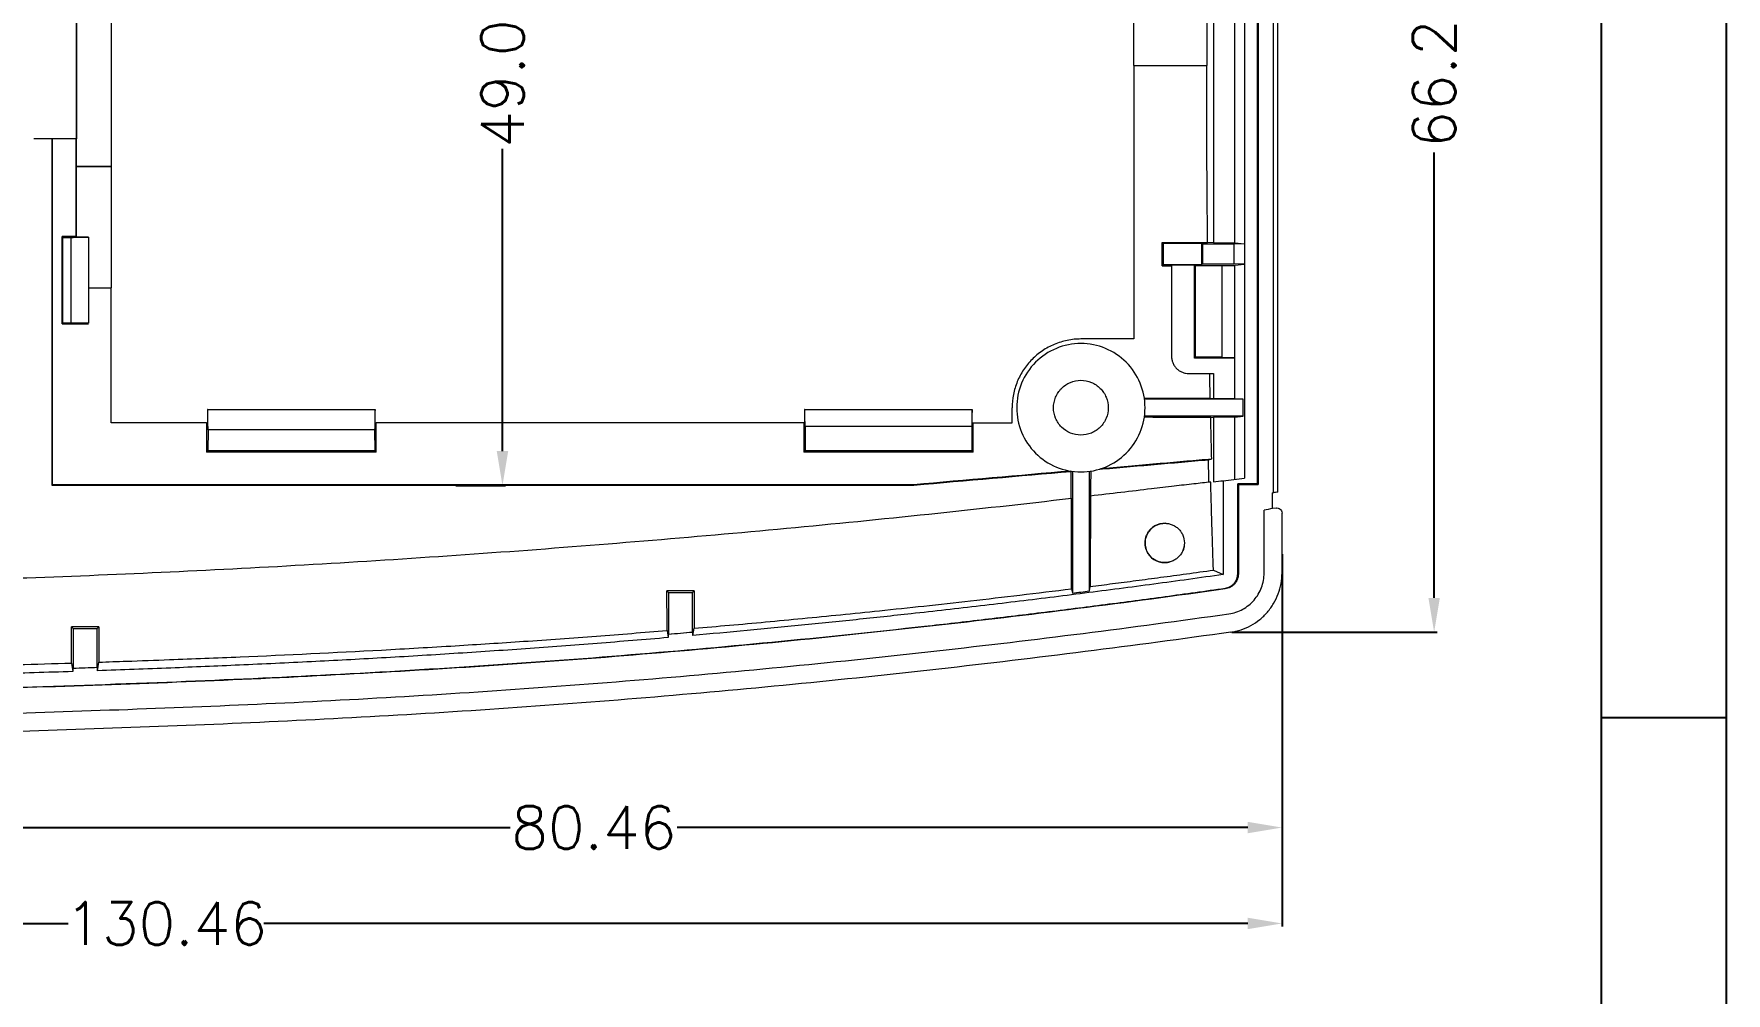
# Model space of a CAD drawing. Header units: inches. Extents: x 319 to 1827, y 1181 to 1488.
# Drawn here: x 653.8 to 752.8, y 1319 to 1375 of the extents above; entities that cross this region are included whole.
import ezdxf

# ---------------------------------------------------------------- set-up
doc = ezdxf.new("R2010")
doc.units = ezdxf.units.IN
doc.styles.get("Standard").update_dxf_attribs({"font": 'txt', "bigfont": 'gbcbig.shx'})
doc.dimstyles.new('2.5', dxfattribs={"dimtxt": 2.5, "dimasz": 2, "dimexe": 0.18, "dimexo": 0.0625, "dimgap": 0.09, "dimtad": 0, "dimzin": 0, "dimdsep": 46, "dimtxsty": 'Standard', "dimcen": 2, "dimclrd": 3, "dimclre": 3, "dimclrt": 256, "dimadec": 0, "dimazin": 0, "dimtfac": 1, "dimtofl": 0, "dimtmove": 0, "dimatfit": 3, "dimfxl": 1, "dimtolj": 1, "dimtzin": 0, "dimarcsym": 0})

# ---------------------------------------------------------------- blocks, each defined once
blk = doc.blocks.new('*D188')
at = {"color": 3, "lineweight": -2}
for p, q in [((683.152, 1397.735), (681.05, 1397.735)), ((681.23, 1395.735), (681.23, 1378.079)), ((681.23, 1350.66), (681.23, 1368.316)), ((678.503, 1348.66), (681.41, 1348.66))]:
    blk.add_line(p, q, dxfattribs=at)
at = {"color": 3}
for points in [[(680.897, 1395.735), (681.564, 1395.735), (681.23, 1397.735)], [(680.897, 1350.66), (681.564, 1350.66), (681.23, 1348.66)]]:
    blk.add_solid(points, dxfattribs=at)
at = {"layer": 'Defpoints', "color": 0}
for p in [(681.23, 1397.735), (683.215, 1397.735), (678.44, 1348.66)]:
    blk.add_point(p, dxfattribs=at)
at = {"insert": (681.23, 1373.198), "char_height": 2.5, "attachment_point": 5, "rotation": 90}
blk.add_mtext('\\A1;49.07', dxfattribs=at)
blk = doc.blocks.new('*D189')
at = {"color": 3, "lineweight": -2}
for p, q in [((726.795, 1344.177), (726.795, 1328.493)), ((646.339, 1341.285), (646.339, 1328.493)), ((648.339, 1328.673), (681.685, 1328.673)), ((724.795, 1328.673), (691.449, 1328.673))]:
    blk.add_line(p, q, dxfattribs=at)
at = {"color": 3}
for points in [[(648.339, 1329.006), (648.339, 1328.34), (646.339, 1328.673)], [(724.795, 1329.006), (724.795, 1328.34), (726.795, 1328.673)]]:
    blk.add_solid(points, dxfattribs=at)
at = {"layer": 'Defpoints', "color": 0}
for p in [(726.795, 1344.239), (646.339, 1341.348), (646.339, 1328.673)]:
    blk.add_point(p, dxfattribs=at)
at = {"insert": (686.567, 1328.673), "char_height": 2.5, "attachment_point": 5}
blk.add_mtext('\\A1;80.46', dxfattribs=at)
blk = doc.blocks.new('*D190')
at = {"color": 3, "lineweight": -2}
for p, q in [((726.795, 1344.651), (726.795, 1322.891)), ((596.339, 1341.485), (596.339, 1322.891)), ((598.339, 1323.071), (655.852, 1323.071)), ((724.795, 1323.071), (667.282, 1323.071))]:
    blk.add_line(p, q, dxfattribs=at)
at = {"color": 3}
for points in [[(598.339, 1323.404), (598.339, 1322.737), (596.339, 1323.071)], [(724.795, 1323.404), (724.795, 1322.737), (726.795, 1323.071)]]:
    blk.add_solid(points, dxfattribs=at)
at = {"layer": 'Defpoints', "color": 0}
for p in [(726.795, 1344.714), (596.339, 1341.548), (726.795, 1323.071)]:
    blk.add_point(p, dxfattribs=at)
at = {"insert": (661.567, 1323.071), "char_height": 2.5, "attachment_point": 5}
blk.add_mtext('\\A1;130.46', dxfattribs=at)
blk = doc.blocks.new('*D198')
at = {"color": 3, "lineweight": -2}
for p, q in [((723.857, 1406.308), (735.867, 1406.308)), ((735.687, 1404.308), (735.687, 1378.288)), ((735.687, 1342.087), (735.687, 1368.108)), ((723.857, 1340.087), (735.867, 1340.087))]:
    blk.add_line(p, q, dxfattribs=at)
at = {"color": 3}
for points in [[(735.354, 1404.308), (736.021, 1404.308), (735.687, 1406.308)], [(735.354, 1342.087), (736.021, 1342.087), (735.687, 1340.087)]]:
    blk.add_solid(points, dxfattribs=at)
at = {"layer": 'Defpoints', "color": 0}
for p in [(723.795, 1406.308), (735.687, 1406.308), (723.795, 1340.087)]:
    blk.add_point(p, dxfattribs=at)
at = {"insert": (735.687, 1373.198), "char_height": 2.5, "attachment_point": 5, "rotation": 90}
blk.add_mtext('\\A1;66.22', dxfattribs=at)

msp = doc.modelspace()

# ---------------------------------------------------------------- linework, layer by layer
for p, q in [((752.755, 1488.371), (752.755, 1181.81)), ((745.456, 1481.072), (745.456, 1189.109)), ((752.755, 1335.091), (745.456, 1335.091))]:
    msp.add_line(p, q)
at = {"color": 7, "linetype": 'Continuous', "lineweight": 15}
for p, q in [((725.405, 1397.686), (725.405, 1348.709)), ((726.29, 1348.224), (726.29, 1398.171)), ((726.546, 1348.271), (726.546, 1398.124)), ((725.366, 1348.748), (725.366, 1397.648)), ((722.784, 1383.573), (722.784, 1362.822)), ((724.039, 1362.822), (724.039, 1383.573)), ((724.604, 1383.628), (724.604, 1362.767)), ((656.339, 1367.298), (656.339, 1379.098)), ((656.325, 1377.498), (656.325, 1368.898)), ((654.939, 1368.898), (654.902, 1368.898)), ((656.325, 1368.898), (656.316, 1368.898)), ((656.339, 1367.298), (656.327, 1367.285)), ((658.355, 1367.285), (656.327, 1367.285)), ((656.339, 1367.298), (658.367, 1367.298)), ((658.355, 1367.285), (658.367, 1367.298)), ((655.539, 1363.148), (655.488, 1363.198)), ((656.319, 1363.198), (655.488, 1363.198)), ((655.539, 1363.148), (656.017, 1363.148)), ((656.324, 1363.188), (656.319, 1363.198)), ((656.324, 1363.188), (657.039, 1363.188)), ((719.839, 1362.798), (719.783, 1362.853)), ((722.09, 1362.798), (719.839, 1362.798)), ((719.839, 1362.798), (719.839, 1361.548)), ((722.143, 1362.745), (722.09, 1362.798)), ((722.09, 1362.798), (722.09, 1361.548)), ((722.143, 1362.745), (722.143, 1361.6)), ((722.784, 1362.822), (722.449, 1362.854)), ((722.784, 1362.822), (724.039, 1362.822)), ((724.604, 1362.767), (723.99, 1362.747)), ((723.99, 1361.598), (723.99, 1362.747)), ((724.039, 1362.822), (724.604, 1362.767)), ((724.604, 1362.767), (724.604, 1361.578)), ((719.839, 1361.548), (719.785, 1361.493)), ((719.785, 1361.493), (720.339, 1361.493)), ((722.09, 1361.548), (719.839, 1361.548)), ((721.687, 1361.523), (720.339, 1361.523)), ((720.339, 1361.523), (720.339, 1356.198)), ((721.687, 1361.523), (721.739, 1361.497)), ((721.687, 1356.095), (721.687, 1361.523)), ((721.739, 1361.497), (723.269, 1361.497)), ((721.739, 1356.148), (721.739, 1361.497)), ((722.143, 1361.6), (722.09, 1361.548)), ((723.269, 1361.497), (723.376, 1361.508)), ((723.269, 1361.497), (723.269, 1356.148)), ((723.376, 1361.508), (724.039, 1361.508)), ((724.604, 1361.578), (723.99, 1361.598)), ((724.039, 1361.523), (724.604, 1361.578)), ((724.039, 1356.095), (724.039, 1361.523)), ((724.604, 1361.578), (724.604, 1349.08)), ((657.039, 1360.198), (658.351, 1360.198)), ((658.355, 1360.462), (658.351, 1360.198)), ((655.488, 1358.097), (655.539, 1358.148)), ((655.488, 1358.097), (657.039, 1358.097)), ((721.687, 1356.095), (721.739, 1356.148)), ((723.269, 1356.148), (721.739, 1356.148)), ((723.269, 1356.148), (723.376, 1356.127)), ((721.339, 1355.198), (722.784, 1355.198)), ((724.039, 1356.095), (721.687, 1356.095)), ((722.784, 1355.198), (722.784, 1353.745)), ((723.376, 1356.127), (724.039, 1356.127)), ((724.039, 1353.745), (724.039, 1356.095)), ((724.526, 1353.698), (718.756, 1353.698)), ((722.6, 1353.763), (722.784, 1353.745)), ((722.784, 1353.745), (724.039, 1353.745)), ((724.039, 1353.745), (724.526, 1353.698)), ((724.526, 1352.698), (724.526, 1353.698)), ((663.939, 1352.313), (663.986, 1352.336)), ((663.988, 1353.098), (663.986, 1352.336)), ((663.999, 1353.098), (663.988, 1353.098)), ((663.999, 1353.098), (673.781, 1353.098)), ((673.792, 1353.098), (673.781, 1353.098)), ((673.794, 1352.335), (673.792, 1353.098)), ((673.794, 1352.335), (673.839, 1352.313)), ((698.839, 1352.313), (698.884, 1352.335)), ((698.887, 1353.098), (698.884, 1352.335)), ((698.897, 1353.098), (698.887, 1353.098)), ((698.897, 1353.098), (708.679, 1353.098)), ((708.69, 1353.098), (708.679, 1353.098)), ((708.693, 1352.336), (708.69, 1353.098)), ((708.693, 1352.336), (708.739, 1352.313)), ((724.526, 1352.698), (718.756, 1352.698)), ((722.625, 1352.634), (722.784, 1352.65)), ((722.784, 1352.65), (722.784, 1348.873)), ((724.039, 1352.65), (722.784, 1352.65)), ((724.039, 1352.65), (724.526, 1352.698)), ((724.039, 1349.011), (724.039, 1352.65)), ((664.022, 1351.898), (664.018, 1350.676)), ((673.759, 1351.898), (664.022, 1351.898)), ((673.759, 1351.898), (673.762, 1350.674)), ((698.92, 1352.098), (698.914, 1350.672)), ((708.657, 1352.098), (698.92, 1352.098)), ((663.939, 1350.598), (664.018, 1350.676)), ((673.762, 1350.674), (664.018, 1350.676)), ((673.839, 1350.598), (673.762, 1350.674)), ((698.839, 1350.598), (698.914, 1350.672)), ((708.663, 1350.673), (698.914, 1350.672)), ((708.739, 1350.598), (708.663, 1350.673)), ((722.491, 1350.158), (722.685, 1350.213)), ((714.539, 1349.481), (714.539, 1342.369)), ((715.539, 1342.491), (715.539, 1349.481)), ((654.902, 1348.66), (654.939, 1348.698)), ((705.281, 1348.66), (705.279, 1348.698)), ((723.36, 1348.935), (723.36, 1343.451)), ((724.205, 1343.495), (724.205, 1348.748)), ((725.366, 1348.748), (724.205, 1348.748)), ((724.244, 1348.709), (724.205, 1348.748)), ((724.244, 1348.709), (724.244, 1343.495)), ((724.244, 1348.709), (725.405, 1348.709)), ((725.405, 1348.709), (725.366, 1348.748)), ((726.242, 1347.302), (726.242, 1348.216)), ((726.444, 1347.337), (726.242, 1347.304)), ((725.745, 1343.537), (725.745, 1347.221)), ((726.795, 1343.558), (726.795, 1347.042)), ((722.785, 1343.713), (723.36, 1343.451)), ((724.205, 1343.495), (724.244, 1343.495)), ((690.844, 1342.492), (690.939, 1342.398)), ((692.433, 1342.491), (690.844, 1342.492)), ((690.939, 1342.398), (690.939, 1339.972)), ((690.939, 1342.398), (692.339, 1342.398)), ((692.339, 1342.398), (692.433, 1342.491)), ((692.339, 1340.094), (692.339, 1342.398)), ((714.497, 1342.619), (714.539, 1342.369)), ((715.539, 1342.491), (715.582, 1342.755)), ((723.474, 1342.653), (723.48, 1342.615)), ((656.032, 1340.405), (656.139, 1340.298)), ((657.646, 1340.404), (656.032, 1340.405)), ((657.539, 1340.298), (657.646, 1340.404)), ((692.358, 1339.894), (692.427, 1340.313)), ((656.139, 1340.298), (656.139, 1337.987)), ((656.139, 1340.298), (657.539, 1340.298)), ((657.539, 1338.034), (657.539, 1340.298)), ((690.851, 1340.182), (690.92, 1339.769)), ((690.939, 1339.972), (690.92, 1339.951)), ((690.92, 1339.951), (690.92, 1339.769)), ((692.358, 1340.076), (692.339, 1340.094)), ((692.358, 1339.894), (692.358, 1340.076)), ((657.558, 1337.835), (657.641, 1338.336)), ((656.036, 1338.284), (656.12, 1337.786)), ((656.139, 1337.987), (656.12, 1337.967)), ((656.12, 1337.967), (656.12, 1337.786)), ((657.558, 1338.016), (657.539, 1338.034)), ((657.558, 1337.835), (657.558, 1338.016))]:
    msp.add_line(p, q, dxfattribs=at)
at = {"color": 7, "linetype": 'Continuous', "lineweight": 15, "flags": 128}
msp.add_lwpolyline([(721.089, 1345.298), (721.027, 1344.924), (720.999, 1344.85)], dxfattribs=at)
at = {"color": 7, "linetype": 'Continuous', "lineweight": 15}
msp.add_arc((719.939, 1345.298), 1.15, 87.20823, 286.33357, dxfattribs=at)
msp.add_ellipse((655.356, 1373.198), major_axis=(0, 111.41), ratio=0.008727, start_param=4.622423, end_param=4.659294, dxfattribs=at)
for points, knots in [([(718.124, 1373.198), (718.124, 1375.879), (718.124, 1378.56), (718.124, 1383.899), (718.124, 1386.55), (718.124, 1389.182)], [0, 0, 0, 0, 0.5, 0.5, 1, 1, 1, 1]), ([(718.124, 1373.198), (718.124, 1370.516), (718.124, 1367.835), (718.124, 1362.497), (718.124, 1359.845), (718.124, 1357.213)], [0, 0, 0, 0, 0.5, 0.5, 1, 1, 1, 1]), ([(658.355, 1367.285), (658.355, 1366.96), (658.355, 1366.309), (658.355, 1365.333), (658.355, 1364.358), (658.355, 1363.383), (658.355, 1362.408), (658.355, 1361.435), (658.355, 1360.786), (658.355, 1360.462)], [0, 0, 0, 0, 0.142747, 0.285531, 0.428353, 0.571211, 0.714105, 0.857035, 1, 1, 1, 1]), ([(655.539, 1358.148), (655.539, 1358.564), (655.539, 1359.396), (655.539, 1360.646), (655.539, 1361.896), (655.539, 1362.73), (655.539, 1363.148)], [0, 0, 0, 0, 0.250085, 0.500116, 0.750089, 1, 1, 1, 1]), ([(657.039, 1363.165), (657.039, 1361.561), (657.039, 1359.882), (657.039, 1358.206), (657.039, 1358.13)], [0.47631565, 0.47631565, 0.47631565, 0.47631565, 0.5, 0.50112402, 0.50112402, 0.50112402, 0.50112402]), ([(719.783, 1362.853), (720.23, 1362.853), (721.119, 1362.854), (722.007, 1362.854), (722.449, 1362.854)], [0, 0, 0, 0, 0.502459, 1, 1, 1, 1]), ([(715.039, 1357.213), (714.771, 1357.213), (714.506, 1357.186), (713.986, 1357.082), (713.728, 1357.002), (713.241, 1356.798), (713.01, 1356.672), (712.571, 1356.376), (712.366, 1356.206), (711.999, 1355.834), (711.833, 1355.629), (711.543, 1355.19), (711.422, 1354.96), (711.225, 1354.48), (711.149, 1354.227), (711.049, 1353.717), (711.023, 1353.459), (711.023, 1353.197)], [0, 0, 0, 0, 0.125, 0.125, 0.25, 0.25, 0.375, 0.375, 0.5, 0.5, 0.625, 0.625, 0.75, 0.75, 0.875, 0.875, 1, 1, 1, 1]), ([(718.124, 1357.213), (717.84, 1357.213), (717.556, 1357.213), (717.272, 1357.213), (716.988, 1357.213), (716.704, 1357.213), (716.42, 1357.213), (715.96, 1357.213), (715.499, 1357.213), (715.039, 1357.213)], [0, 0, 0, 0, 0.000852289, 0.000852289, 0.000852289, 0.001704577, 0.001704577, 0.001704577, 0.003086443, 0.003086443, 0.003086443, 0.003086443]), ([(718.789, 1353.198), (718.789, 1353.688), (718.692, 1354.179), (718.316, 1355.086), (718.038, 1355.502), (717.344, 1356.196), (716.928, 1356.474), (716.021, 1356.85), (715.53, 1356.948), (714.548, 1356.948), (714.058, 1356.85), (713.151, 1356.474), (712.735, 1356.196), (712.04, 1355.502), (711.762, 1355.086), (711.387, 1354.179), (711.289, 1353.688), (711.289, 1353.198)], [0, 0, 0, 0, 0.125, 0.125, 0.25, 0.25, 0.375, 0.375, 0.5, 0.5, 0.625, 0.625, 0.75, 0.75, 0.875, 0.875, 1, 1, 1, 1]), ([(720.339, 1356.198), (720.34, 1356.166), (720.342, 1356.103), (720.355, 1356.01), (720.377, 1355.918), (720.42, 1355.795), (720.497, 1355.644), (720.627, 1355.486), (720.786, 1355.355), (720.964, 1355.264), (721.151, 1355.207), (721.276, 1355.201), (721.339, 1355.198)], [0, 0, 0, 0, 0.060259, 0.120021, 0.179824, 0.240208, 0.369998, 0.50013, 0.629921, 0.760053, 0.879943, 1, 1, 1, 1]), ([(713.439, 1353.198), (713.439, 1353.407), (713.481, 1353.616), (713.641, 1354.003), (713.76, 1354.181), (714.056, 1354.477), (714.233, 1354.596), (714.62, 1354.756), (714.83, 1354.798), (715.249, 1354.798), (715.458, 1354.756), (715.845, 1354.596), (716.022, 1354.477), (716.319, 1354.181), (716.437, 1354.003), (716.597, 1353.616), (716.639, 1353.407), (716.639, 1353.198)], [0, 0, 0, 0, 0.125, 0.125, 0.25, 0.25, 0.375, 0.375, 0.5, 0.5, 0.625, 0.625, 0.75, 0.75, 0.875, 0.875, 1, 1, 1, 1]), ([(711.023, 1352.313), (711.023, 1352.46), (711.023, 1352.755), (711.023, 1353.05), (711.023, 1353.197)], [0, 0, 0, 0, 0.5000181, 1, 1, 1, 1]), ([(711.289, 1353.198), (711.289, 1352.707), (711.387, 1352.216), (711.762, 1351.309), (712.04, 1350.893), (712.735, 1350.199), (713.151, 1349.921), (714.058, 1349.545), (714.548, 1349.448), (715.53, 1349.448), (716.021, 1349.545), (716.928, 1349.921), (717.344, 1350.199), (718.038, 1350.893), (718.316, 1351.309), (718.692, 1352.216), (718.789, 1352.707), (718.789, 1353.198)], [0, 0, 0, 0, 0.125, 0.125, 0.25, 0.25, 0.375, 0.375, 0.5, 0.5, 0.625, 0.625, 0.75, 0.75, 0.875, 0.875, 1, 1, 1, 1]), ([(716.639, 1353.198), (716.639, 1352.988), (716.597, 1352.779), (716.437, 1352.392), (716.319, 1352.214), (716.022, 1351.918), (715.845, 1351.799), (715.458, 1351.639), (715.249, 1351.598), (714.83, 1351.598), (714.62, 1351.639), (714.233, 1351.799), (714.056, 1351.918), (713.76, 1352.214), (713.641, 1352.392), (713.481, 1352.779), (713.439, 1352.988), (713.439, 1353.198)], [0, 0, 0, 0, 0.125, 0.125, 0.25, 0.25, 0.375, 0.375, 0.5, 0.5, 0.625, 0.625, 0.75, 0.75, 0.875, 0.875, 1, 1, 1, 1]), ([(663.939, 1352.313), (663.939, 1352.027), (663.939, 1351.455), (663.939, 1350.883), (663.939, 1350.598)], [0, 0, 0, 0, 0.499915, 1, 1, 1, 1]), ([(673.839, 1350.598), (673.839, 1350.883), (673.839, 1351.455), (673.839, 1352.027), (673.839, 1352.313)], [0, 0, 0, 0, 0.500094, 1, 1, 1, 1]), ([(698.839, 1352.313), (694.672, 1352.313), (690.506, 1352.313), (682.172, 1352.313), (678.006, 1352.313), (673.839, 1352.313)], [0, 0, 0, 0, 0.5, 0.5, 1, 1, 1, 1]), ([(698.839, 1352.313), (698.839, 1352.027), (698.839, 1351.454), (698.839, 1350.883), (698.839, 1350.598)], [0, 0, 0, 0, 0.500015, 1, 1, 1, 1]), ([(708.739, 1350.598), (708.739, 1350.883), (708.739, 1351.454), (708.739, 1352.027), (708.739, 1352.313)], [0, 0, 0, 0, 0.5000068, 1, 1, 1, 1]), ([(708.739, 1352.313), (709.123, 1352.313), (709.885, 1352.313), (710.646, 1352.313), (711.023, 1352.313)], [0, 0, 0, 0, 0.5043795, 1, 1, 1, 1]), ([(722.625, 1352.634), (721.997, 1352.635), (720.704, 1352.635), (719.412, 1352.636), (718.747, 1352.636)], [0, 0, 0, 0, 0.4858038, 1, 1, 1, 1]), ([(722.685, 1350.213), (722.678, 1350.482), (722.664, 1351.02), (722.644, 1351.827), (722.631, 1352.366), (722.625, 1352.634)], [0, 0, 0, 0, 0.334618, 0.667952, 1, 1, 1, 1]), ([(716.268, 1349.654), (716.85, 1349.705), (717.982, 1349.804), (719.634, 1349.948), (721.191, 1350.083), (722.197, 1350.171), (722.685, 1350.213)], [0, 0, 0, 0, 0.272005, 0.529353, 0.772025, 1, 1, 1, 1]), ([(716.105, 1349.602), (716.644, 1349.649), (717.717, 1349.743), (719.321, 1349.882), (720.91, 1350.021), (721.966, 1350.113), (722.491, 1350.158)], [0, 0, 0, 0, 0.253066, 0.5040891, 0.753067, 1, 1, 1, 1]), ([(716.105, 1349.602), (716.133, 1349.611), (716.192, 1349.628), (716.241, 1349.646), (716.268, 1349.654)], [0, 0, 0, 0, 0.4746362, 1, 1, 1, 1]), ([(705.281, 1348.66), (701.082, 1348.66), (696.883, 1348.66), (690.586, 1348.66), (688.486, 1348.66), (684.288, 1348.66), (682.189, 1348.66), (675.891, 1348.66), (671.692, 1348.66), (663.296, 1348.66), (659.099, 1348.66), (654.902, 1348.66)], [0, 0, 0, 0, 0.25, 0.25, 0.375, 0.375, 0.5, 0.5, 0.75, 0.75, 1, 1, 1, 1]), ([(705.279, 1348.698), (701.084, 1348.698), (696.888, 1348.698), (690.595, 1348.698), (688.498, 1348.698), (684.302, 1348.698), (682.205, 1348.698), (671.716, 1348.698), (663.326, 1348.698), (654.939, 1348.698)], [0, 0, 0, 0, 0.25, 0.25, 0.375, 0.375, 0.5, 0.5, 1, 1, 1, 1]), ([(722.628, 1348.856), (722.301, 1348.82), (721.589, 1348.741), (720.434, 1348.607), (719.012, 1348.439), (717.381, 1348.246), (716.192, 1348.106), (715.598, 1348.037)], [0, 0, 0, 0, 0.1395478, 0.3038448, 0.4928574, 0.7466095, 1, 1, 1, 1]), ([(722.785, 1343.713), (722.776, 1343.998), (722.757, 1344.568), (722.729, 1345.425), (722.702, 1346.283), (722.676, 1347.14), (722.652, 1347.997), (722.636, 1348.57), (722.628, 1348.856)], [0, 0, 0, 0, 0.168229, 0.335836, 0.502818, 0.669175, 0.834902, 1, 1, 1, 1]), ([(647.68, 1343.092), (650.47, 1343.167), (653.26, 1343.257), (658.839, 1343.472), (661.628, 1343.597), (669.994, 1344.019), (675.569, 1344.366), (683.922, 1344.972), (686.705, 1345.189), (692.269, 1345.651), (695.049, 1345.896), (700.607, 1346.418), (703.384, 1346.695), (708.935, 1347.279), (711.709, 1347.588), (714.481, 1347.907)], [0, 0, 0, 0, 0.125, 0.125, 0.25, 0.25, 0.5, 0.5, 0.625, 0.625, 0.75, 0.75, 0.875, 0.875, 1, 1, 1, 1]), ([(714.497, 1342.619), (714.496, 1342.914), (714.494, 1343.503), (714.491, 1344.388), (714.488, 1345.27), (714.486, 1346.151), (714.483, 1347.029), (714.482, 1347.615), (714.481, 1347.907)], [0, 0, 0, 0, 0.169173, 0.337346, 0.504517, 0.670684, 0.835845, 1, 1, 1, 1]), ([(726.444, 1347.337), (726.53, 1347.353), (726.621, 1347.328), (726.754, 1347.216), (726.795, 1347.13), (726.795, 1347.042)], [0, 0, 0, 0, 0.5, 0.5, 1, 1, 1, 1]), ([(719.939, 1344.148), (719.902, 1344.148), (719.829, 1344.15), (719.721, 1344.167), (719.614, 1344.192), (719.475, 1344.241), (719.309, 1344.327), (719.133, 1344.467), (718.986, 1344.639), (718.839, 1344.909), (718.756, 1345.293), (718.836, 1345.677), (718.981, 1345.948), (719.128, 1346.123), (719.304, 1346.265), (719.503, 1346.369), (719.717, 1346.436), (719.865, 1346.444), (719.939, 1346.448)], [0, 0, 0, 0, 0.029692, 0.059086, 0.088492, 0.118219, 0.178709, 0.239762, 0.302618, 0.366681, 0.497967, 0.62931, 0.693765, 0.757198, 0.819093, 0.880541, 0.940343, 1, 1, 1, 1]), ([(719.939, 1346.448), (719.976, 1346.447), (720.049, 1346.445), (720.158, 1346.428), (720.265, 1346.402), (720.405, 1346.353), (720.571, 1346.267), (720.747, 1346.126), (720.893, 1345.953), (721.04, 1345.685), (721.12, 1345.304), (721.045, 1344.923), (720.902, 1344.654), (720.758, 1344.48), (720.584, 1344.336), (720.407, 1344.241), (720.24, 1344.184), (720.091, 1344.153), (719.99, 1344.149), (719.939, 1344.148)], [0, 0, 0, 0, 0.029766, 0.059209, 0.088636, 0.118353, 0.179094, 0.240152, 0.302437, 0.365766, 0.495833, 0.626309, 0.69026, 0.7536, 0.815726, 0.877011, 0.918351, 0.959079, 1, 1, 1, 1]), ([(723.36, 1343.451), (722.684, 1343.356), (721.332, 1343.167), (719.304, 1342.892), (717.276, 1342.623), (715.249, 1342.361), (713.222, 1342.107), (711.195, 1341.859), (709.168, 1341.619), (707.142, 1341.385), (704.722, 1341.115), (701.912, 1340.813), (698.716, 1340.488), (695.533, 1340.179), (693.415, 1339.989), (692.358, 1339.894)], [0, 0, 0, 0, 0.065737, 0.131416, 0.197038, 0.262603, 0.328111, 0.393565, 0.458964, 0.524309, 0.589601, 0.692992, 0.795853, 0.898188, 1, 1, 1, 1]), ([(715.582, 1342.755), (716.017, 1342.81), (716.909, 1342.924), (718.282, 1343.102), (719.722, 1343.293), (721.232, 1343.497), (722.26, 1343.64), (722.785, 1343.713)], [0, 0, 0, 0, 0.180767, 0.371117, 0.571081, 0.780695, 1, 1, 1, 1]), ([(723.474, 1342.653), (723.499, 1342.657), (723.547, 1342.665), (723.619, 1342.686), (723.689, 1342.712), (723.781, 1342.757), (723.889, 1342.828), (724.001, 1342.935), (724.091, 1343.06), (724.156, 1343.199), (724.198, 1343.346), (724.203, 1343.445), (724.205, 1343.495)], [0, 0, 0, 0, 0.061268, 0.122524, 0.184254, 0.246933, 0.375296, 0.50182, 0.627333, 0.75524, 0.878421, 1, 1, 1, 1]), ([(724.244, 1343.495), (724.243, 1343.469), (724.242, 1343.416), (724.231, 1343.339), (724.214, 1343.262), (724.181, 1343.161), (724.124, 1343.04), (724.031, 1342.91), (723.915, 1342.798), (723.781, 1342.711), (723.634, 1342.645), (723.531, 1342.625), (723.48, 1342.615)], [0, 0, 0, 0, 0.061617, 0.122904, 0.184363, 0.246491, 0.373877, 0.49849, 0.623087, 0.751393, 0.875839, 1, 1, 1, 1]), ([(723.688, 1341.157), (723.973, 1341.197), (724.244, 1341.287), (724.622, 1341.493), (724.74, 1341.573), (724.961, 1341.751), (725.065, 1341.852), (725.253, 1342.069), (725.336, 1342.184), (725.481, 1342.429), (725.544, 1342.56), (725.643, 1342.829), (725.681, 1342.966), (725.732, 1343.248), (725.745, 1343.392), (725.745, 1343.537)], [0, 0, 0, 0, 0.25, 0.25, 0.375, 0.375, 0.5, 0.5, 0.625, 0.625, 0.75, 0.75, 0.875, 0.875, 1, 1, 1, 1]), ([(723.795, 1340.087), (724.002, 1340.116), (724.204, 1340.164), (724.597, 1340.294), (724.789, 1340.377), (725.157, 1340.578), (725.329, 1340.693), (725.652, 1340.954), (725.803, 1341.1), (726.077, 1341.416), (726.198, 1341.585), (726.41, 1341.943), (726.501, 1342.134), (726.647, 1342.525), (726.701, 1342.726), (726.775, 1343.136), (726.795, 1343.347), (726.795, 1343.558)], [0, 0, 0, 0, 0.125, 0.125, 0.25, 0.25, 0.375, 0.375, 0.5, 0.5, 0.625, 0.625, 0.75, 0.75, 0.875, 0.875, 1, 1, 1, 1]), ([(584.32, 1337.509), (584.888, 1337.468), (586.035, 1337.386), (587.773, 1337.274), (589.544, 1337.168), (591.349, 1337.069), (593.187, 1336.977), (595.059, 1336.892), (596.965, 1336.814), (600.834, 1336.671), (606.897, 1336.51), (618.145, 1336.356), (633.039, 1336.393), (648.345, 1336.712), (660.803, 1337.124), (670.119, 1337.533), (679.164, 1338.051), (688.15, 1338.702), (697.024, 1339.489), (704.103, 1340.225), (709.422, 1340.833), (712.94, 1341.257), (716.455, 1341.701), (719.967, 1342.164), (722.305, 1342.49), (723.474, 1342.653)], [0, 0, 0, 0, 0.0122961, 0.0248259, 0.0375899, 0.0505884, 0.0638217, 0.07729, 0.0909936, 0.1049327, 0.1607369, 0.2216412, 0.3470124, 0.4808726, 0.5503964, 0.6146834, 0.6811387, 0.745005, 0.8083117, 0.8727291, 0.8981669, 0.923612, 0.9490653, 0.9745277, 1, 1, 1, 1]), ([(723.48, 1342.615), (717.743, 1341.805), (711.989, 1341.077), (700.453, 1339.786), (694.669, 1339.221), (683.082, 1338.272), (677.277, 1337.89), (665.655, 1337.279), (659.84, 1337.048), (648.204, 1336.685), (642.386, 1336.548), (630.751, 1336.369), (624.934, 1336.329), (613.309, 1336.37), (607.5, 1336.447), (595.902, 1336.785), (590.114, 1337.048), (584.339, 1337.469)], [0, 0, 0, 0, 0.125, 0.125, 0.25, 0.25, 0.375, 0.375, 0.5, 0.5, 0.625, 0.625, 0.75, 0.75, 0.875, 0.875, 1, 1, 1, 1]), ([(692.427, 1340.313), (693.115, 1340.372), (694.508, 1340.492), (696.624, 1340.684), (698.792, 1340.888), (701.011, 1341.106), (703.372, 1341.347), (705.906, 1341.617), (708.643, 1341.921), (711.523, 1342.255), (713.489, 1342.496), (714.497, 1342.619)], [0, 0, 0, 0, 0.0933257, 0.1890231, 0.2870984, 0.3875591, 0.4904145, 0.6078979, 0.7319656, 0.8626516, 1, 1, 1, 1]), ([(586.089, 1335.872), (591.808, 1335.489), (597.539, 1335.253), (609.018, 1334.952), (614.768, 1334.888), (626.267, 1334.867), (632.017, 1334.913), (643.519, 1335.104), (649.271, 1335.245), (657.899, 1335.523), (660.776, 1335.627), (666.529, 1335.864), (669.406, 1335.998), (678.028, 1336.461), (683.764, 1336.849), (695.212, 1337.797), (700.923, 1338.356), (712.323, 1339.636), (718.011, 1340.356), (723.688, 1341.157)], [0, 0, 0, 0, 0.125, 0.125, 0.25, 0.25, 0.375, 0.375, 0.5, 0.5, 0.5625, 0.5625, 0.625, 0.625, 0.75, 0.75, 0.875, 0.875, 1, 1, 1, 1]), ([(723.795, 1340.087), (718.126, 1339.287), (712.442, 1338.568), (701.043, 1337.288), (695.326, 1336.728), (683.885, 1335.78), (678.158, 1335.392), (666.692, 1334.775), (660.954, 1334.546), (649.469, 1334.174), (643.72, 1334.032), (632.226, 1333.84), (626.482, 1333.793), (614.998, 1333.811), (609.258, 1333.873), (597.799, 1334.168), (592.079, 1334.4), (586.369, 1334.776)], [0, 0, 0, 0, 0.125, 0.125, 0.25, 0.25, 0.375, 0.375, 0.5, 0.5, 0.625, 0.625, 0.75, 0.75, 0.875, 0.875, 1, 1, 1, 1]), ([(690.92, 1339.769), (690.228, 1339.711), (688.843, 1339.594), (686.762, 1339.427), (684.676, 1339.268), (682.583, 1339.115), (680.486, 1338.97), (678.382, 1338.832), (676.273, 1338.701), (673.501, 1338.538), (670.028, 1338.353), (665.922, 1338.159), (661.752, 1337.985), (658.986, 1337.886), (657.558, 1337.835)], [0, 0, 0, 0, 0.062357, 0.124859, 0.187505, 0.250298, 0.313236, 0.376322, 0.439556, 0.50294, 0.625525, 0.75167, 0.871803, 1, 1, 1, 1]), ([(657.641, 1338.336), (658.18, 1338.354), (659.555, 1338.4), (662.307, 1338.5), (667.276, 1338.696), (672.846, 1338.963), (678.368, 1339.283), (682.556, 1339.553), (686.682, 1339.848), (689.476, 1340.072), (690.851, 1340.182)], [0, 0, 0, 0, 0.04858, 0.124146, 0.248414, 0.497112, 0.62701, 0.747254, 0.875636, 1, 1, 1, 1]), ([(656.12, 1337.786), (655.369, 1337.761), (653.866, 1337.712), (651.61, 1337.644), (649.35, 1337.58), (647.086, 1337.521), (644.819, 1337.466), (642.548, 1337.416), (639.448, 1337.354), (635.541, 1337.289), (630.853, 1337.233), (626.232, 1337.199), (623.176, 1337.196), (621.658, 1337.194)], [0, 0, 0, 0, 0.065366, 0.130833, 0.196401, 0.262072, 0.327846, 0.393721, 0.4597, 0.597703, 0.733752, 0.86785, 1, 1, 1, 1]), ([(621.749, 1337.737), (622.449, 1337.737), (623.974, 1337.737), (626.448, 1337.744), (629.851, 1337.762), (633.281, 1337.793), (637.254, 1337.846), (640.891, 1337.905), (644.541, 1337.979), (647.528, 1338.047), (650.172, 1338.114), (652.996, 1338.191), (654.992, 1338.252), (656.036, 1338.284)], [0, 0, 0, 0, 0.061308, 0.133482, 0.216527, 0.359148, 0.433643, 0.564175, 0.677382, 0.752938, 0.825466, 0.908649, 1, 1, 1, 1])]:
    msp.add_open_spline(points, degree=3, knots=knots, dxfattribs=at)
for points in [[(722.449, 1383.541), (722.41, 1380.107), (722.391, 1376.659), (722.391, 1373.198)], [(658.367, 1379.098), (658.367, 1377.133), (658.366, 1375.165), (658.366, 1373.198)], [(658.366, 1373.198), (658.366, 1371.23), (658.367, 1369.262), (658.367, 1367.298)], [(718.124, 1373.198), (719.546, 1373.198), (720.968, 1373.198), (722.391, 1373.198)], [(722.449, 1362.854), (722.41, 1366.288), (722.391, 1369.736), (722.391, 1373.198)], [(654.902, 1368.898), (654.548, 1368.898), (654.194, 1368.898), (653.839, 1368.898)], [(654.902, 1348.66), (654.902, 1355.352), (654.902, 1362.113), (654.902, 1368.898)], [(654.939, 1348.698), (654.939, 1355.375), (654.939, 1362.125), (654.939, 1368.898)], [(656.316, 1368.898), (655.857, 1368.898), (655.398, 1368.898), (654.939, 1368.898)], [(656.319, 1363.198), (656.318, 1365.096), (656.317, 1366.996), (656.316, 1368.898)], [(655.488, 1358.097), (655.488, 1359.794), (655.488, 1361.495), (655.488, 1363.198)], [(656.015, 1358.148), (656.017, 1359.812), (656.017, 1361.478), (656.017, 1363.148)], [(656.017, 1363.148), (656.357, 1363.153), (656.697, 1363.159), (657.039, 1363.165)], [(719.785, 1361.493), (719.785, 1361.946), (719.784, 1362.399), (719.783, 1362.853)], [(723.99, 1362.747), (723.375, 1362.746), (722.759, 1362.746), (722.143, 1362.745)], [(722.143, 1361.6), (722.759, 1361.599), (723.375, 1361.599), (723.99, 1361.598)], [(658.355, 1352.313), (658.355, 1354.932), (658.354, 1357.561), (658.354, 1360.198)], [(655.539, 1358.148), (655.698, 1358.147), (655.856, 1358.147), (656.015, 1358.148)], [(657.039, 1358.13), (656.697, 1358.136), (656.356, 1358.142), (656.015, 1358.148)], [(722.6, 1353.763), (722.59, 1354.24), (722.58, 1354.718), (722.569, 1355.198)], [(718.746, 1353.762), (720.031, 1353.762), (721.315, 1353.763), (722.6, 1353.763)], [(663.939, 1352.313), (662.077, 1352.313), (660.216, 1352.313), (658.355, 1352.313)], [(664.022, 1351.898), (664.014, 1352.297), (664.006, 1352.697), (663.999, 1353.098)], [(673.781, 1353.098), (673.774, 1352.697), (673.766, 1352.297), (673.759, 1351.898)], [(698.92, 1352.098), (698.912, 1352.43), (698.905, 1352.764), (698.897, 1353.098)], [(708.679, 1353.098), (708.672, 1352.764), (708.664, 1352.43), (708.657, 1352.098)], [(708.657, 1352.098), (708.659, 1351.622), (708.661, 1351.147), (708.663, 1350.673)], [(673.839, 1350.598), (670.539, 1350.598), (667.239, 1350.598), (663.939, 1350.598)], [(708.739, 1350.598), (705.439, 1350.598), (702.139, 1350.598), (698.839, 1350.598)], [(714.441, 1349.495), (711.389, 1349.23), (708.334, 1348.964), (705.279, 1348.698)], [(714.467, 1349.46), (711.406, 1349.193), (708.344, 1348.926), (705.281, 1348.66)], [(714.441, 1349.495), (714.455, 1349.493), (714.468, 1349.491), (714.481, 1349.489)], [(714.471, 1347.906), (714.47, 1348.423), (714.468, 1348.94), (714.467, 1349.46)], [(715.612, 1349.491), (715.61, 1349.006), (715.609, 1348.521), (715.608, 1348.038)], [(722.525, 1348.845), (722.514, 1349.282), (722.503, 1349.719), (722.491, 1350.158)], [(722.784, 1348.873), (722.977, 1348.894), (723.169, 1348.915), (723.36, 1348.935)], [(723.36, 1348.935), (723.778, 1348.981), (724.194, 1349.028), (724.604, 1349.08)], [(726.29, 1348.224), (726.274, 1348.221), (726.258, 1348.218), (726.242, 1348.216)], [(726.546, 1348.271), (726.461, 1348.255), (726.376, 1348.239), (726.29, 1348.224)], [(715.598, 1348.037), (715.593, 1346.257), (715.588, 1344.495), (715.582, 1342.755)], [(726.242, 1347.302), (726.077, 1347.274), (725.911, 1347.247), (725.745, 1347.221)], [(690.851, 1340.182), (690.849, 1340.949), (690.847, 1341.719), (690.844, 1342.492)], [(692.433, 1342.491), (692.431, 1341.763), (692.429, 1341.037), (692.427, 1340.313)], [(714.539, 1342.369), (714.872, 1342.409), (715.205, 1342.45), (715.539, 1342.491)], [(656.036, 1338.284), (656.035, 1338.99), (656.034, 1339.697), (656.032, 1340.405)], [(657.646, 1340.404), (657.644, 1339.714), (657.643, 1339.024), (657.641, 1338.336)], [(692.358, 1340.076), (691.879, 1340.034), (691.399, 1339.993), (690.92, 1339.951)], [(690.939, 1339.972), (691.406, 1340.012), (691.872, 1340.053), (692.339, 1340.094)], [(657.558, 1338.016), (657.079, 1337.999), (656.599, 1337.983), (656.12, 1337.967)], [(656.139, 1337.987), (656.606, 1338.002), (657.072, 1338.018), (657.539, 1338.034)]]:
    msp.add_open_spline(points, degree=3, dxfattribs=at)

# ---------------------------------------------------------------- dimensions: what is measured, and where the dimension line sits
for base, p1, p2, picture, middle in [((735.687, 1406.308), (723.795, 1340.087), (723.795, 1406.308), '*D198', (735.687, 1373.198)), ((681.2302, 1397.7349), (678.4401, 1348.6602), (683.2149, 1397.7349), '*D188', (681.2302, 1373.1975))]:
    dim = msp.add_linear_dim(base=base, p1=p1, p2=p2, angle=90, dimstyle='2.5')
    dim.commit()
    dim.dimension.update_dxf_attribs({"geometry": picture, "text_midpoint": middle})
for base, p1, p2, picture, middle in [((726.795, 1323.071), (596.339, 1341.548), (726.795, 1344.714), '*D190', (661.567, 1323.071)), ((646.339, 1328.673), (726.795, 1344.239), (646.339, 1341.348), '*D189', (686.567, 1328.673))]:
    dim = msp.add_linear_dim(base=base, p1=p1, p2=p2, dimstyle='2.5')
    dim.commit()
    dim.dimension.update_dxf_attribs({"geometry": picture, "text_midpoint": middle})

doc.saveas('drawing.dxf')
